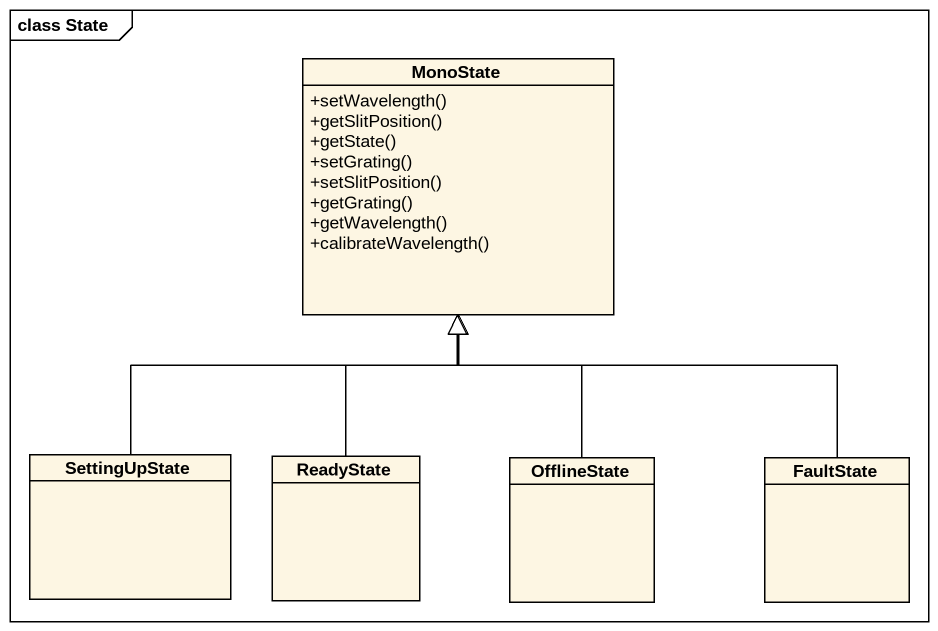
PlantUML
@startuml
mainframe class State
hide circle
hide empty members
skinparam classAttributeIconSize 0
class MonoState {
  +setWavelength()
  +getSlitPosition()
  +getState()
  +setGrating()
  +setSlitPosition()
  +getGrating()
  +getWavelength()
  +calibrateWavelength()
}
class SettingUpState
class ReadyState
class OfflineState
class FaultState
SettingUpState -up-|> MonoState
ReadyState -up-|> MonoState
OfflineState -up-|> MonoState
FaultState -up-|> MonoState
@enduml
